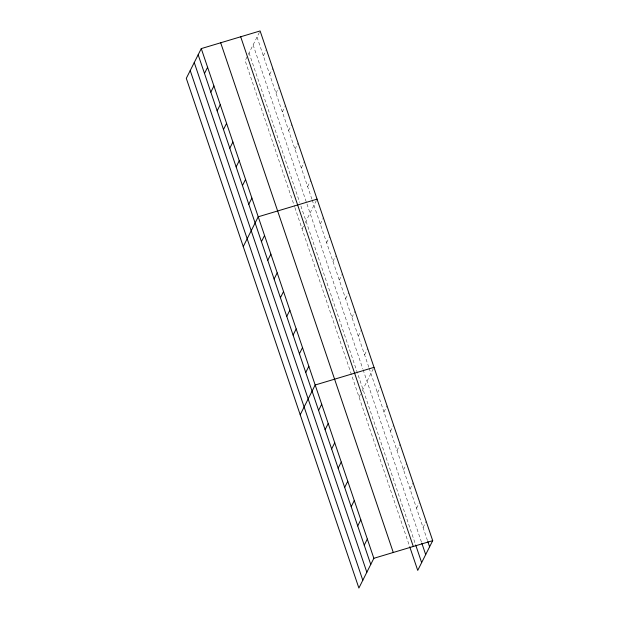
<?xml version="1.0" encoding="UTF-8"?>
<svg xmlns="http://www.w3.org/2000/svg" width="619" height="619" viewBox="0 0 619 619"><rect width="100%" height="100%" fill="white"/><g stroke="black" fill="none" stroke-linecap="round" stroke-linejoin="round"><path stroke-width="0.46" stroke-dasharray="3.1 2.32" d="M247.105 56.809L245.147 60.701L294.567 206.653M248.281 54.472L260.112 30.95M263.346 55.795L266.054 50.41M269.675 74.489L272.77 68.33M275.997 93.175L278.712 87.79M282.326 111.861L285.429 105.702M288.655 130.555L291.75 124.396M294.984 149.241L298.079 143.082M301.314 167.927L304.409 161.776M307.643 186.621L310.738 180.462M302.103 228.906L304.061 225.014M305.237 222.678L317.067 199.148M320.294 223.993L323.397 217.842M326.623 242.687L329.726 236.528M332.952 261.373L335.66 255.987M339.282 280.067L342.377 273.908M345.611 298.753L348.706 292.594M351.94 317.439L355.035 311.287M358.269 336.132L361.364 329.973M364.599 354.819L367.694 348.659M359.059 397.104L361.016 393.212M362.192 390.875L373.636 368.119M377.443 392.763L380.538 386.604M383.966 412.022L387.061 405.863M390.481 431.273L393.583 425.114M397.003 450.531L400.098 444.372M403.526 469.782L406.621 463.623M410.041 489.041L413.144 482.882M416.564 508.292L419.272 502.907M423.087 527.55L426.181 521.391M257.017 37.109L311.86 199.078M312.162 199.968L368.816 367.276M369.117 368.166L427.528 540.681M253.101 44.893L362.788 368.839M363.09 369.729L421.539 542.337M249.062 52.917L299.689 202.428M300.896 205.988L415.728 545.107M294.868 207.543L409.438 545.896"/><path stroke-width="0.93" d="M201.268 48.599L186.296 78.35L358.888 588.05L373.853 558.299L201.268 48.599L260.112 30.95L432.704 540.65L417.732 570.401L409.732 546.77M204.494 73.444L207.589 67.285M210.824 92.13L213.919 85.979M217.153 110.824L220.248 104.665M223.482 129.51L226.577 123.351M229.811 148.204L232.906 142.045M236.133 166.89L239.236 160.731M242.462 185.576L245.565 179.425M248.792 204.27L251.887 198.111M243.252 246.555L258.216 216.797L317.067 199.148M261.45 241.642L264.545 235.491M267.779 260.336L270.874 254.177M274.109 279.022L277.204 272.863M280.438 297.716L283.533 291.557M286.759 316.402L289.862 310.243M293.089 335.088L296.192 328.929M299.418 353.782L302.513 347.623M305.747 372.468L308.842 366.309M300.207 414.753L315.172 385.003L374.023 367.353M318.599 410.412L321.694 404.253M325.114 429.663L328.209 423.512M331.637 448.922L334.732 442.763M338.152 468.181L341.255 462.022M344.675 487.432L347.77 481.273M351.197 506.69L354.292 500.531M357.712 525.941L360.815 519.782M364.235 545.2L367.33 539.041M373.853 558.299L432.704 540.65M427.822 541.555L429.601 546.801M421.833 543.211L425.686 554.593M415.728 545.107L421.655 562.617M240.69 36.776L413.283 546.469M220.681 42.773L393.274 552.473M198.165 54.758L370.758 564.451M194.25 62.542L366.843 572.242M190.219 70.566L362.804 580.266"/></g></svg>
